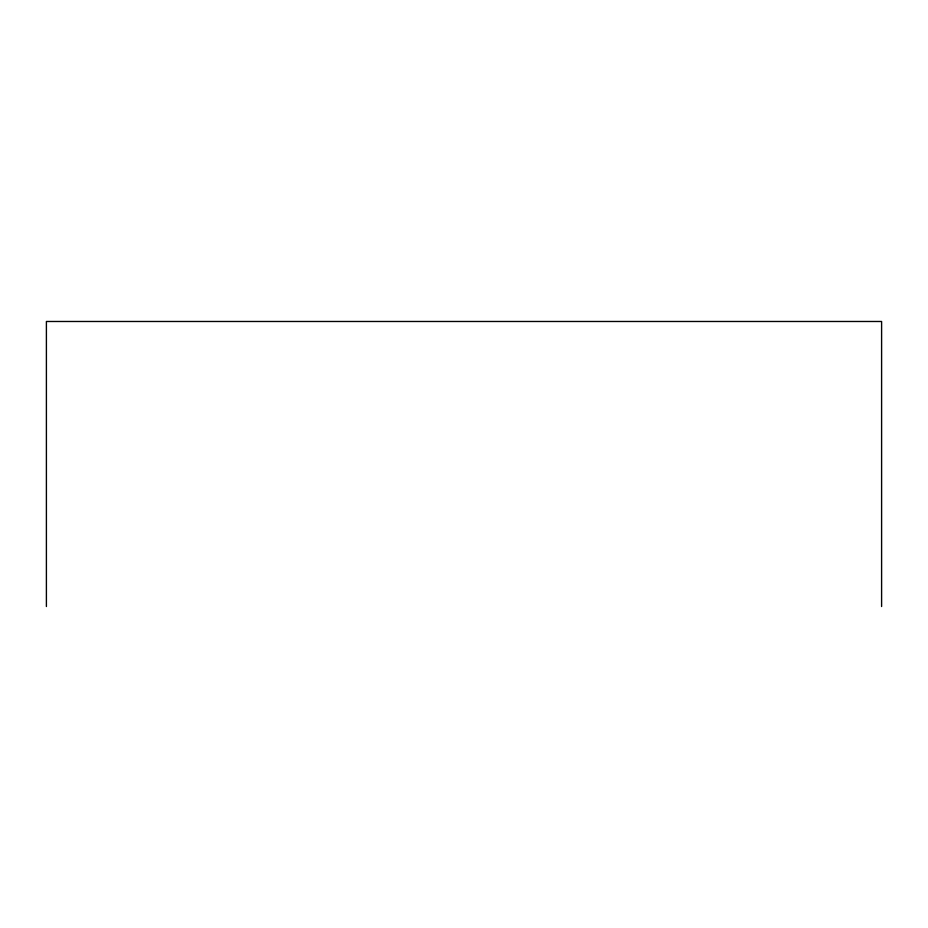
<?xml version="1.0" encoding="UTF-8"?>
<svg xmlns="http://www.w3.org/2000/svg" width="928" height="928" viewBox="0 0 928 928"><rect width="100%" height="100%" fill="white"/><g stroke="black" fill="none" stroke-linecap="round" stroke-linejoin="round"><path stroke-width="1.39" d="M881.6 606.518L881.6 321.482L46.4 321.482L46.4 606.518"/></g></svg>
